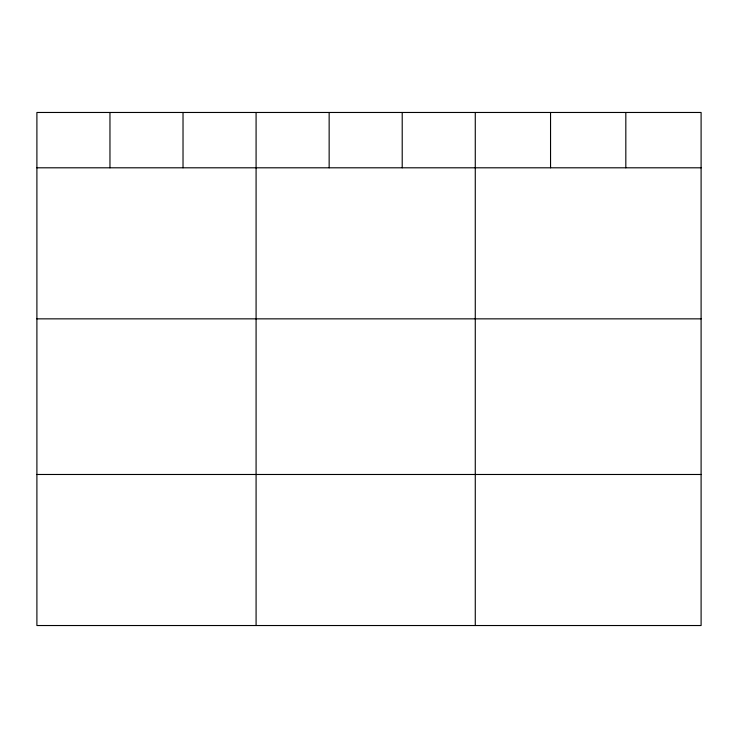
<?xml version="1.0" encoding="UTF-8"?>
<svg xmlns="http://www.w3.org/2000/svg" width="738" height="738" viewBox="0 0 738 738"><rect width="100%" height="100%" fill="white"/><g stroke="black" fill="none" stroke-linecap="round" stroke-linejoin="round"><path stroke-width="1.11" d="M701.1 167.803L701.1 625.529L36.9 625.529L36.9 112.471L701.1 112.471L701.1 167.803L36.9 167.803M36.9 318.853L701.1 318.853M36.9 474.479L701.1 474.479M625.824 112.471L625.824 167.803M550.548 112.471L550.548 167.803M475.272 112.471L475.272 625.529M402.21 112.471L402.21 167.803M329.148 112.471L329.148 167.803M256.086 112.471L256.086 625.529M183.024 112.471L183.024 167.803M109.962 112.471L109.962 167.803"/></g></svg>
